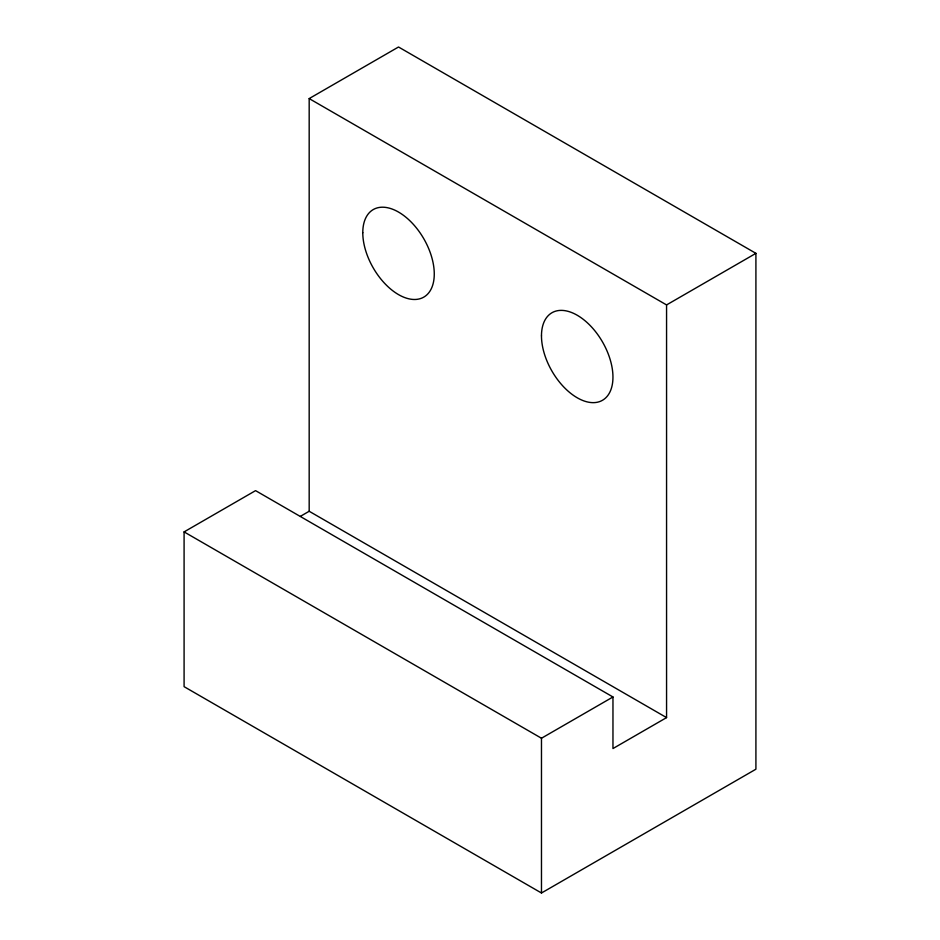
<?xml version="1.0" encoding="UTF-8"?>
<svg xmlns="http://www.w3.org/2000/svg" width="940" height="940" viewBox="0 0 940 940"><rect width="100%" height="100%" fill="white"/><g stroke="black" fill="none" stroke-linecap="round" stroke-linejoin="round"><path stroke-width="1.41" d="M309.178 98.583L398.525 47L755.913 253.342L755.913 769.202L541.475 893L184.087 686.658L184.087 531.899L255.562 490.633L612.962 696.975L612.962 748.557L666.566 717.608L666.566 304.924L309.178 98.583L309.178 511.266L666.566 717.608M300.447 516.307L309.178 511.266M666.566 304.924L755.913 253.342M184.087 531.899L541.475 738.241L612.962 696.975M541.475 738.241L541.475 893M541.475 335.874A50.549 29.187 60 0 0 595.091 402.567A50.549 29.187 60 0 0 595.091 331.091A50.549 29.187 60 0 0 541.475 335.874M362.781 232.709A50.549 29.187 60 0 0 416.397 299.402A50.549 29.187 60 0 0 416.397 227.915A50.549 29.187 60 0 0 362.781 232.709"/></g></svg>
